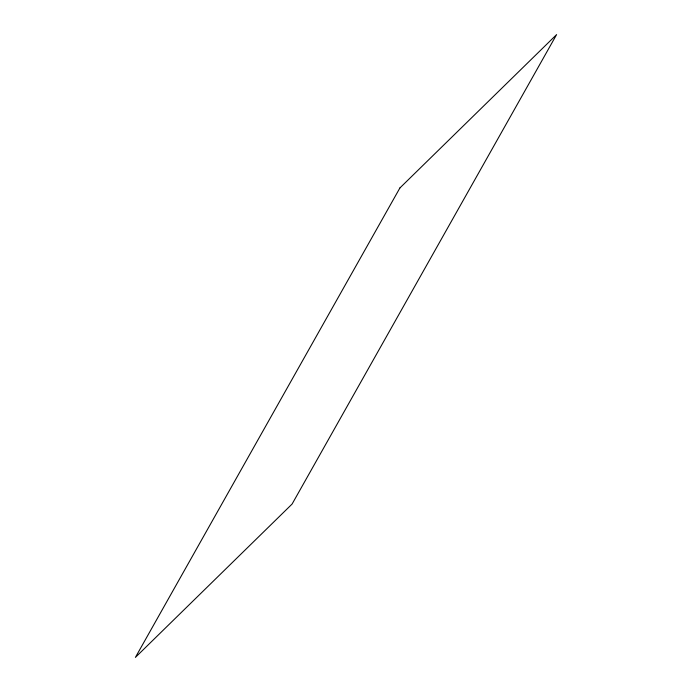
<?xml version="1.0" encoding="UTF-8"?>
<svg xmlns="http://www.w3.org/2000/svg" width="692" height="692" viewBox="0 0 692 692"><rect width="100%" height="100%" fill="white"/><g stroke="black" fill="none" stroke-linecap="round" stroke-linejoin="round"><path stroke-width="1.04" d="M399.915 187.947L135.398 657.4L292.085 504.053L556.602 34.6L399.915 187.947"/></g></svg>
